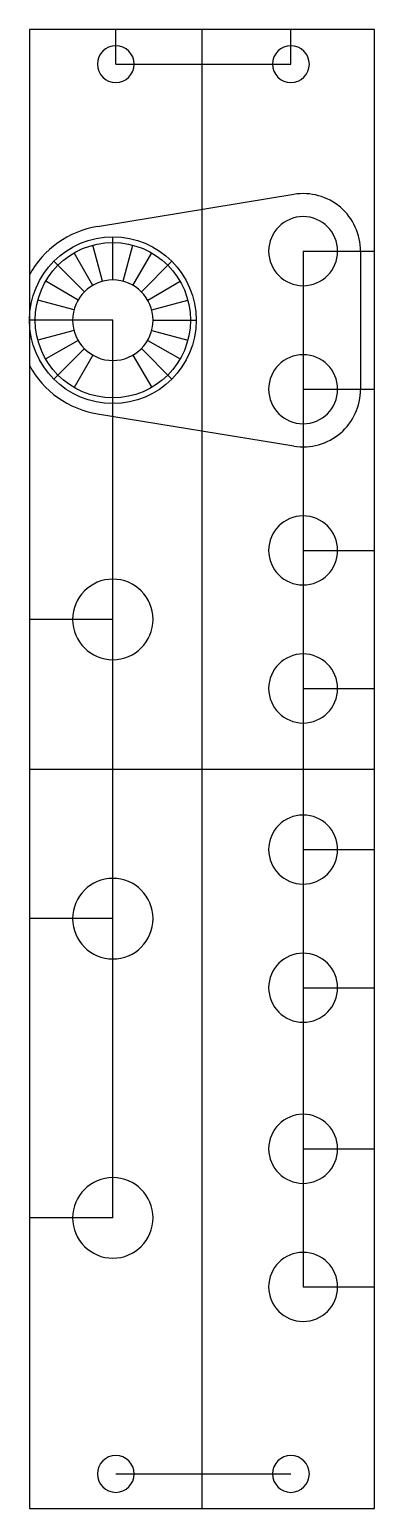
# Model space of a CAD drawing. Extents: x 196 to 226, y 115 to 244.
import ezdxf

# ---------------------------------------------------------------- set-up
doc = ezdxf.new("R2010")
doc.units = 0
doc.header["$LTSCALE"] = 0.75
doc.layers.get('0').update_dxf_attribs({"linetype": 'CONTINUOUS'})
doc.layers.add('VISIBLE', color=7, linetype='CONTINUOUS')

msp = doc.modelspace()

# ---------------------------------------------------------------- linework, layer by layer
for p, q in [((203.06, 240.64, -3), (203.06, 243.64, -3)), ((210.56, 243.64, -3), (210.56, 115.14, -3)), ((218.3, 240.64, -3), (218.3, 243.64, -3)), ((203.06, 240.64, -3), (218.3, 240.64, -3)), ((201.48, 226.54, -3), (218.56, 229.33, -3)), ((201.91, 221.77, -3), (201.07, 224.91, -3)), ((202.81, 221.89, -3), (202.81, 225.64, -3)), ((203.72, 221.77, -3), (204.56, 224.91, -3)), ((201.06, 221.42, -3), (199.44, 224.24, -3)), ((204.56, 221.42, -3), (206.19, 224.24, -3)), ((219.36, 224.39, -3), (219.36, 134.39, -3)), ((219.36, 224.39, -3), (225.56, 224.39, -3)), ((224.36, 224.39, -3), (224.36, 212.39, -3)), ((200.34, 220.87, -3), (197.69, 223.52, -3)), ((205.29, 220.87, -3), (207.94, 223.52, -3)), ((199.78, 220.14, -3), (196.97, 221.77, -3)), ((205.84, 220.14, -3), (208.66, 221.77, -3)), ((199.43, 219.3, -3), (196.29, 220.14, -3)), ((206.19, 219.3, -3), (209.33, 220.14, -3)), ((202.81, 218.39, -3), (195.56, 218.39, -3)), ((199.31, 218.39, -3), (195.56, 218.39, -3)), ((199.43, 217.49, -3), (196.29, 216.65, -3)), ((202.81, 140.39, -3), (202.81, 218.39, -3)), ((206.19, 217.49, -3), (209.33, 216.65, -3)), ((206.31, 218.39, -3), (210.06, 218.39, -3)), ((199.78, 216.64, -3), (196.97, 215.02, -3)), ((200.34, 215.92, -3), (197.69, 213.27, -3)), ((205.29, 215.92, -3), (207.94, 213.27, -3)), ((205.84, 216.64, -3), (208.66, 215.02, -3)), ((201.06, 215.36, -3), (199.44, 212.55, -3)), ((204.56, 215.36, -3), (206.19, 212.55, -3)), ((219.36, 212.39, -3), (225.56, 212.39, -3)), ((201.48, 210.25, -3), (218.56, 207.46, -3)), ((219.36, 198.39, -3), (225.56, 198.39, -3)), ((202.81, 192.39, -3), (195.56, 192.39, -3)), ((219.36, 186.39, -3), (225.56, 186.39, -3)), ((195.56, 179.39, -3), (225.56, 179.39, -3)), ((219.36, 172.39, -3), (225.56, 172.39, -3)), ((202.81, 166.39, -3), (195.56, 166.39, -3)), ((219.36, 160.39, -3), (225.56, 160.39, -3)), ((219.36, 146.39, -3), (225.56, 146.39, -3)), ((202.81, 140.39, -3), (195.56, 140.39, -3)), ((219.36, 134.39, -3), (225.56, 134.39, -3)), ((203.06, 118.14, -3), (218.3, 118.14, -3))]:
    msp.add_line(p, q)
for radius in [7.25, 6.75]:
    msp.add_circle((202.81, 218.39, -3), radius)
for centre, radius, start, end in [((219.36, 224.39, -3), 5, 0, 99.2887), ((202.81, 218.39, -3), 8.25, 99.2887, 151.4965), ((202.81, 218.39, -3), 8.25, 208.5035, 260.7113), ((219.36, 212.39, -3), 5, 260.7113, 0)]:
    msp.add_arc(centre, radius, start, end)
at = {"layer": 'VISIBLE', "extrusion": (-1e-16, -1, 0)}
for p, q in [((225.56, 243.64, -3), (195.56, 243.64, -3)), ((195.56, 243.64, -3), (195.56, 115.14, -3)), ((225.56, 115.14, -3), (225.56, 243.64, -3)), ((195.56, 115.14, -3), (225.56, 115.14, -3))]:
    msp.add_line(p, q, dxfattribs=at)
at = {"layer": 'VISIBLE', "extrusion": (-2e-16, 3e-16, -1)}
for centre, radius in [((-203.06, 240.64, 3), 1.6), ((-218.3, 240.64, 3), 1.6), ((-219.36, 224.39, 3), 3), ((-202.81, 218.39, 3), 3.5), ((-219.36, 212.39, 3), 3), ((-219.36, 198.39, 3), 3), ((-202.81, 192.39, 3), 3.5), ((-219.36, 186.39, 3), 3), ((-219.36, 172.39, 3), 3), ((-202.81, 166.39, 3), 3.5), ((-219.36, 160.39, 3), 3), ((-219.36, 146.39, 3), 3), ((-202.81, 140.39, 3), 3.5), ((-219.36, 134.39, 3), 3), ((-203.06, 118.14, 3), 1.6), ((-218.3, 118.14, 3), 1.6)]:
    msp.add_circle(centre, radius, dxfattribs=at)

doc.saveas('drawing.dxf')
